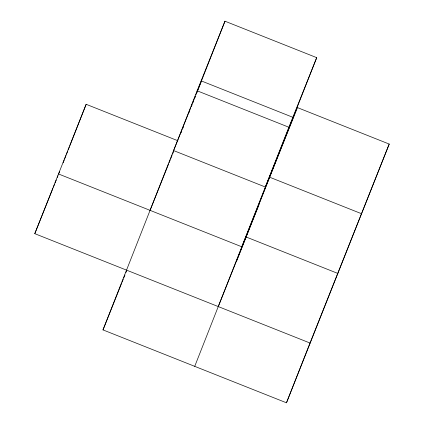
<?xml version="1.0" encoding="UTF-8"?>
<svg xmlns="http://www.w3.org/2000/svg" width="424" height="424" viewBox="0 0 424 424"><rect width="100%" height="100%" fill="white"/><g stroke="black" fill="none" stroke-linecap="round" stroke-linejoin="round"><path stroke-width="0.64" d="M236.64 261.014L316.712 57.653L224.974 21.2L197.139 90.794L102.99 329.899L286.47 402.8L310.008 343.027L34.784 233.666L86.157 104.299L177.9 140.752M63.107 162.843L64.321 159.763M64.803 158.528L66.017 155.449M66.504 154.214L67.718 151.135M68.2 149.9L69.414 146.821M69.902 145.586L86.157 104.299M181.053 132.738L181.779 130.894M182.749 128.424L183.481 126.58M189.062 112.402L189.788 110.558M191.245 106.859L191.971 105.009M192.941 102.544L193.673 100.695M194.643 98.23L195.369 96.38M196.826 92.686L224.974 21.2M194.727 366.347L288.876 127.242L316.712 57.653M58.321 173.893L241.802 246.794L297.473 107.611L389.216 144.065L286.47 402.8M389.216 144.065L310.008 343.027M34.784 233.666L52.857 188.494M53.345 187.276L54.564 184.223M55.051 182.998L56.275 179.946M57.251 177.508L57.982 175.674M58.957 173.231L59.689 171.402M190.694 107.834L173.602 150.568L265.339 187.021L293.175 117.427L201.437 80.973L195.819 95.018M191.182 106.615L192.401 103.562M192.888 102.343L195.332 96.237M150.064 210.346L168.619 163.95M169.107 162.726L170.331 159.678M170.819 158.454L172.038 155.401M172.526 154.182L173.75 151.13M102.99 329.899L121.545 283.502M122.033 282.278L123.257 279.225M123.744 278.006L124.963 274.953M125.939 272.51L126.675 270.682M218.265 306.573L259.043 204.622M197.139 90.794L288.876 127.242M269.637 177.206L361.381 213.654M246.1 236.979L337.843 273.432"/></g></svg>
